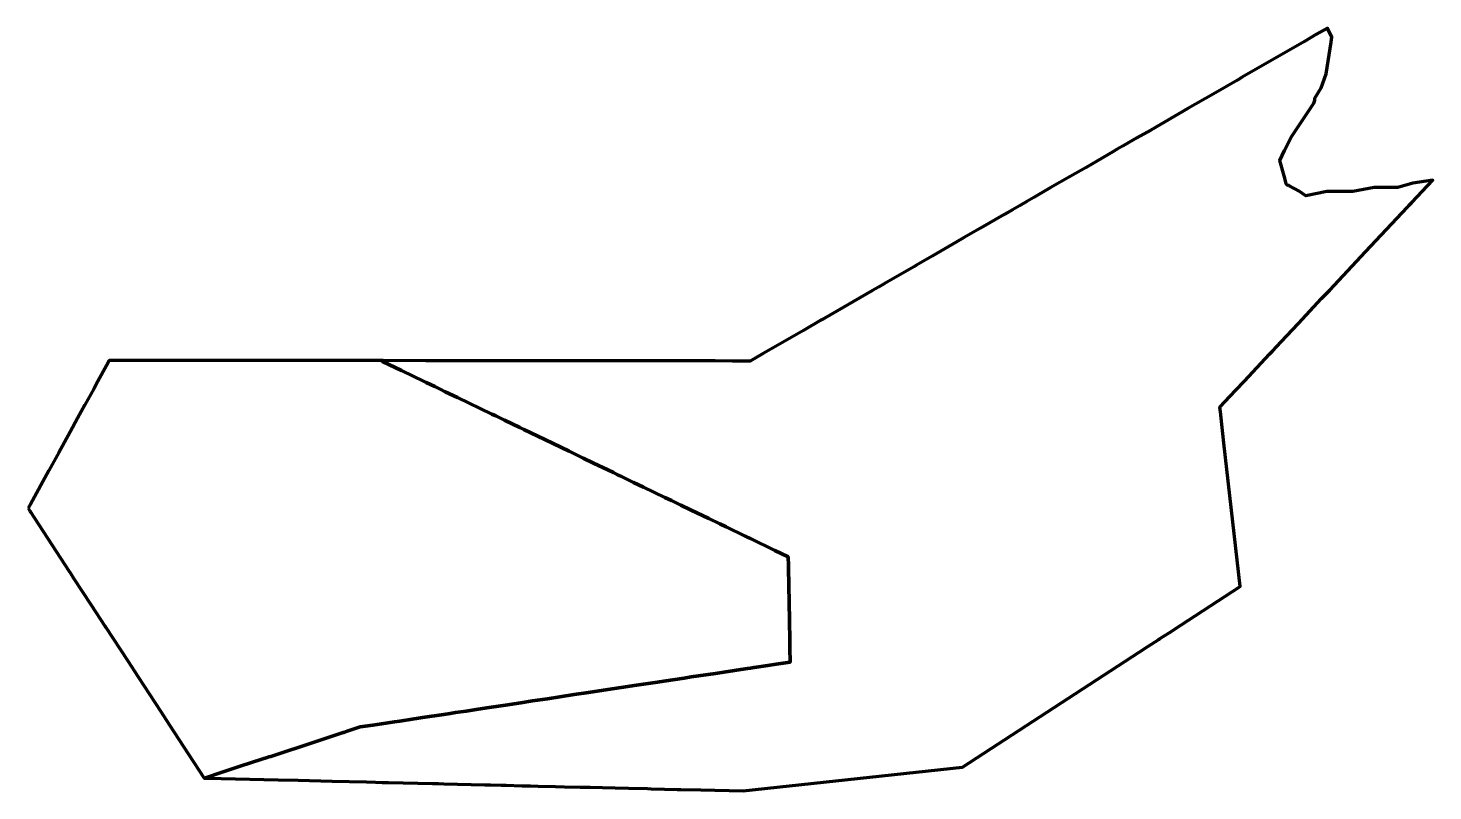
# Model space of a CAD drawing. Header units: metres. Extents: x 808283 to 808418, y 9156685 to 9156758.
import ezdxf

# ---------------------------------------------------------------- set-up
doc = ezdxf.new("R2010")
doc.units = ezdxf.units.M
doc.header["$MEASUREMENT"] = 0
doc.layers.add('2828-21132', color=1, linetype='Continuous')

msp = doc.modelspace()

# ---------------------------------------------------------------- linework, layer by layer
at = {"layer": '2828-21132', "color": 254, "lineweight": 70, "true_color": 0xcccccc}
msp.add_lwpolyline([(808299.74, 9156686.2), (808299.73, 9156686.2), (808299.74, 9156686.2), (808301.37, 9156686.16), (808306.85, 9156686.03), (808308.76, 9156685.99), (808312.06, 9156685.91), (808315.34, 9156685.83), (808316.21, 9156685.81), (808316.87, 9156685.79), (808317.46, 9156685.78), (808321.69, 9156685.68), (808322.27, 9156685.67), (808322.78, 9156685.65), (808326.74, 9156685.56), (808327.08, 9156685.55), (808327.25, 9156685.55), (808328.32, 9156685.52), (808328.55, 9156685.52), (808328.67, 9156685.51), (808328.78, 9156685.51), (808330.34, 9156685.47), (808331.13, 9156685.46), (808331.89, 9156685.44), (808333.56, 9156685.4), (808334.4, 9156685.38), (808335.91, 9156685.34), (808336.87, 9156685.32), (808338.08, 9156685.29), (808339.29, 9156685.26), (808340.56, 9156685.23), (808342.39, 9156685.19), (808342.75, 9156685.18), (808344.04, 9156685.15), (808345.26, 9156685.12), (808345.62, 9156685.11), (808347.54, 9156685.07), (808351.6, 9156684.97), (808372.73, 9156687.27), (808389.75, 9156698.33), (808390.56, 9156698.86), (808391.62, 9156699.54), (808391.7, 9156699.6), (808392.06, 9156699.83), (808392.79, 9156700.3), (808393.01, 9156700.45), (808399.46, 9156704.64), (808397.89, 9156718.44), (808397.69, 9156720.26), (808397.55, 9156721.46), (808397.5, 9156721.91), (808398.51, 9156722.98), (808399.04, 9156723.55), (808399.86, 9156724.42), (808402.28, 9156727.01), (808402.56, 9156727.31), (808403.41, 9156728.22), (808405.06, 9156729.98), (808407.3, 9156732.37), (808408.08, 9156733.2), (808411.52, 9156736.87), (808415.56, 9156741.17), (808415.71, 9156741.33), (808415.97, 9156741.62), (808418.01, 9156743.79), (808416.09, 9156743.5), (808414.63, 9156743.08), (808412.37, 9156743.07), (808410.29, 9156742.7), (808407.8, 9156742.7), (808405.78, 9156742.26), (808405.13, 9156742.71), (808404.65, 9156742.97), (808404.18, 9156743.23), (808404.13, 9156743.25), (808403.99, 9156743.31), (808403.9, 9156743.43), (808403.75, 9156743.96), (808403.28, 9156745.68), (808403.71, 9156746.63), (808404.36, 9156747.91), (808406.55, 9156751.18), (808406.64, 9156751.49), (808406.64, 9156751.66), (808407.24, 9156752.66), (808407.74, 9156754.02), (808408.23, 9156757.08), (808408.22, 9156757.09), (808408.28, 9156757.55), (808408.28, 9156757.56), (808407.86, 9156758.42), (808406.82, 9156757.82), (808405.65, 9156757.14), (808399.66, 9156753.69), (808399.19, 9156753.41), (808396.85, 9156752.07), (808394.43, 9156750.67), (808390.85, 9156748.6), (808389.52, 9156747.84), (808388.19, 9156747.07), (808387.63, 9156746.75), (808387.19, 9156746.49), (808385.71, 9156745.64), (808384.62, 9156745.01), (808383.08, 9156744.12), (808381.18, 9156743.03), (808379.93, 9156742.3), (808379.59, 9156742.11), (808378.93, 9156741.72), (808378.22, 9156741.32), (808377.54, 9156740.93), (808377.17, 9156740.71), (808376.73, 9156740.46), (808374.47, 9156739.15), (808372.83, 9156738.21), (808372.12, 9156737.8), (808369.82, 9156736.47), (808368.3, 9156735.59), (808368.04, 9156735.44), (808365.2, 9156733.81), (808364.65, 9156733.49), (808364.05, 9156733.14), (808359.41, 9156730.46), (808359.25, 9156730.37), (808359.1, 9156730.29), (808357.41, 9156729.31), (808354.94, 9156727.89), (808354.51, 9156727.64), (808353.54, 9156727.08), (808352.3, 9156726.36), (808350.61, 9156726.36), (808348.93, 9156726.37), (808348.12, 9156726.37), (808347.52, 9156726.37), (808342.25, 9156726.37), (808342.25, 9156726.37), (808336.79, 9156726.38), (808336.13, 9156726.38), (808335.24, 9156726.38), (808331.13, 9156726.38), (808330.4, 9156726.38), (808329.6, 9156726.38), (808328.86, 9156726.38), (808323.47, 9156726.39), (808322.53, 9156726.39), (808321.11, 9156726.39), (808316.96, 9156726.4), (808316.74, 9156726.4), (808316.9, 9156726.32), (808318.71, 9156725.44), (808320.89, 9156724.4), (808321.11, 9156724.29), (808321.93, 9156723.9), (808322.11, 9156723.81), (808322.43, 9156723.65), (808322.94, 9156723.41), (808324.11, 9156722.85), (808327.42, 9156721.25), (808327.8, 9156721.07), (808328.63, 9156720.67), (808330.1, 9156719.96), (808330.5, 9156719.77), (808332.52, 9156718.8), (808333.32, 9156718.41), (808334.85, 9156717.67), (808336.21, 9156717.02), (808337.21, 9156716.54), (808338.58, 9156715.88), (808339.12, 9156715.62), (808339.52, 9156715.42), (808339.83, 9156715.28), (808341.06, 9156714.68), (808342.02, 9156714.22), (808344.08, 9156713.23), (808344.7, 9156712.93), (808345.61, 9156712.49), (808346.54, 9156712.05), (808348.3, 9156711.2), (808349.38, 9156710.68), (808349.97, 9156710.39), (808351.82, 9156709.5), (808351.91, 9156709.46), (808352.01, 9156709.41), (808352.32, 9156709.26), (808354.67, 9156708.13), (808355.28, 9156707.84), (808355.95, 9156707.51), (808355.97, 9156706.67), (808355.97, 9156706.42), (808356.06, 9156701.44), (808356.07, 9156701.04), (808356.09, 9156699.8), (808356.1, 9156699.32), (808356.11, 9156698.52), (808356.13, 9156697.55), (808356.13, 9156697.38), (808354.79, 9156697.17), (808353.99, 9156697.06), (808352.68, 9156696.86), (808352.63, 9156696.85), (808352.31, 9156696.8), (808352.04, 9156696.76), (808351.8, 9156696.72), (808349.75, 9156696.41), (808348.94, 9156696.29), (808346.61, 9156695.94), (808345.93, 9156695.84), (808343.96, 9156695.54), (808343.35, 9156695.45), (808341.34, 9156695.14), (808339.87, 9156694.92), (808338.59, 9156694.73), (808336.72, 9156694.45), (808335.34, 9156694.24), (808333.95, 9156694.03), (808332.77, 9156693.85), (808331.34, 9156693.63), (808330.22, 9156693.46), (808328.72, 9156693.24), (808326.93, 9156692.97), (808325.9, 9156692.81), (808324.93, 9156692.66), (808323.92, 9156692.51), (808323.4, 9156692.43), (808322.8, 9156692.34), (808320.74, 9156692.03), (808320.35, 9156691.97), (808319.75, 9156691.88), (808318.57, 9156691.7), (808318.06, 9156691.63), (808315.96, 9156691.31), (808314.75, 9156691.13), (808313.5, 9156690.72), (808313.17, 9156690.61), (808313.11, 9156690.59), (808313.01, 9156690.56), (808310.52, 9156689.74), (808306.13, 9156688.3), (808305.94, 9156688.24), (808305.89, 9156688.22), (808305.19, 9156687.99), (808303.3, 9156687.37), (808301.56, 9156686.8), (808299.74, 9156686.2), (808299.74, 9156686.2)], close=True, dxfattribs=at)
at = {"layer": '2828-21132', "color": 131, "lineweight": 70, "true_color": 0xbbffff}
msp.add_lwpolyline([(808282.77, 9156712.18), (808282.95, 9156711.91), (808283, 9156711.83), (808286.71, 9156706.15), (808286.84, 9156705.95), (808287.15, 9156705.47), (808287.21, 9156705.37), (808288.81, 9156702.92), (808290.2, 9156700.8), (808290.22, 9156700.77), (808292.36, 9156697.49), (808293.37, 9156695.94), (808295.54, 9156692.62), (808296.36, 9156691.37), (808298.23, 9156688.5), (808299.73, 9156686.2), (808299.74, 9156686.2), (808299.74, 9156686.2), (808299.74, 9156686.2), (808301.56, 9156686.8), (808303.3, 9156687.37), (808305.19, 9156687.99), (808305.89, 9156688.22), (808305.94, 9156688.24), (808306.13, 9156688.3), (808310.52, 9156689.74), (808313.01, 9156690.56), (808313.11, 9156690.59), (808313.17, 9156690.61), (808313.5, 9156690.72), (808314.75, 9156691.13), (808315.96, 9156691.31), (808318.06, 9156691.63), (808318.57, 9156691.7), (808319.75, 9156691.88), (808320.35, 9156691.97), (808320.74, 9156692.03), (808322.8, 9156692.34), (808323.4, 9156692.43), (808323.92, 9156692.51), (808324.93, 9156692.66), (808325.9, 9156692.81), (808326.93, 9156692.97), (808328.72, 9156693.24), (808330.22, 9156693.46), (808331.34, 9156693.63), (808332.77, 9156693.85), (808333.95, 9156694.03), (808335.34, 9156694.24), (808336.72, 9156694.45), (808338.59, 9156694.73), (808339.87, 9156694.92), (808341.34, 9156695.14), (808343.35, 9156695.45), (808343.96, 9156695.54), (808345.93, 9156695.84), (808346.61, 9156695.94), (808348.94, 9156696.29), (808349.75, 9156696.41), (808351.8, 9156696.72), (808352.04, 9156696.76), (808352.31, 9156696.8), (808352.63, 9156696.85), (808352.68, 9156696.86), (808353.99, 9156697.06), (808354.79, 9156697.17), (808356.13, 9156697.38), (808356.13, 9156697.55), (808356.11, 9156698.52), (808356.1, 9156699.32), (808356.09, 9156699.8), (808356.07, 9156701.04), (808356.06, 9156701.44), (808355.97, 9156706.42), (808355.97, 9156706.67), (808355.95, 9156707.51), (808355.28, 9156707.84), (808354.67, 9156708.13), (808352.32, 9156709.26), (808352.01, 9156709.41), (808351.91, 9156709.46), (808351.82, 9156709.5), (808349.97, 9156710.39), (808349.38, 9156710.68), (808348.3, 9156711.2), (808346.54, 9156712.05), (808345.61, 9156712.49), (808344.7, 9156712.93), (808344.08, 9156713.23), (808342.02, 9156714.22), (808341.06, 9156714.68), (808339.83, 9156715.28), (808339.52, 9156715.42), (808339.12, 9156715.62), (808338.58, 9156715.88), (808337.21, 9156716.54), (808336.21, 9156717.02), (808334.85, 9156717.67), (808333.32, 9156718.41), (808332.52, 9156718.8), (808330.5, 9156719.77), (808330.1, 9156719.96), (808328.63, 9156720.67), (808327.8, 9156721.07), (808327.42, 9156721.25), (808324.11, 9156722.85), (808322.94, 9156723.41), (808322.43, 9156723.65), (808322.11, 9156723.81), (808321.93, 9156723.9), (808321.11, 9156724.29), (808320.89, 9156724.4), (808318.71, 9156725.44), (808316.9, 9156726.32), (808316.74, 9156726.4), (808315.87, 9156726.4), (808314.9, 9156726.4), (808313.87, 9156726.4), (808309.55, 9156726.4), (808308.73, 9156726.4), (808303.38, 9156726.41), (808303.08, 9156726.41), (808302.91, 9156726.41), (808302.73, 9156726.41), (808296.28, 9156726.42), (808296.19, 9156726.42), (808296.12, 9156726.42), (808296.04, 9156726.42), (808295.94, 9156726.42), (808295.85, 9156726.42), (808294.68, 9156726.42), (808290.67, 9156726.42), (808290.59, 9156726.42), (808290.32, 9156725.92), (808289.49, 9156724.41), (808289.09, 9156723.69), (808288.25, 9156722.15), (808287.54, 9156720.86), (808286.81, 9156719.54), (808285.72, 9156717.54), (808284.77, 9156715.81), (808282.99, 9156712.57)], close=True, dxfattribs=at)

doc.saveas('drawing.dxf')
